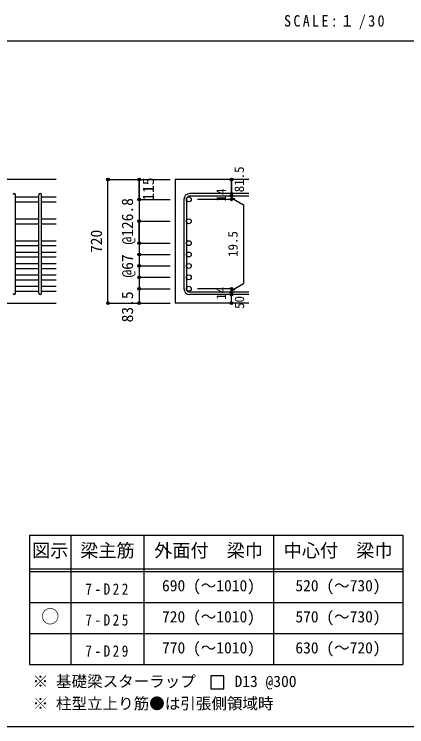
# Model space of a CAD drawing. Units: millimetres at full size, sheet at 1:30, with parts at other scales. Extents: x -5973 to 5954, y -4195 to 4201.
# Drawn here: x 1359 to 3633, y -4195 to -67 of the extents above; entities that cross this region are included whole.
import ezdxf
from ezdxf.enums import TextEntityAlignment as Align

# ---------------------------------------------------------------- set-up
doc = ezdxf.new("R2010")
doc.units = ezdxf.units.MM
doc.header["$LTSCALE"] = 30
doc.header["$PDMODE"] = 32
doc.header["$PDSIZE"] = 15
for name, color, linetype in [('0-1_躯体線', 2, 'Continuous'), ('0-5_基礎梁筋', 7, 'Continuous'), ('0-6_スタラップ筋', 7, 'Continuous'), ('0-D_寸法', 4, 'Continuous'), ('6-7_文字', 7, 'Continuous'), ('6-E_枠', 7, 'Continuous'), ('F-0_枠', 6, 'Continuous')]:
    doc.layers.add(name, color=color, linetype=linetype)
doc.styles.add('ＭＳ ゴシック', font='')
doc.styles.get('ＭＳ ゴシック').set_extended_font_data('MS Gothic')

msp = doc.modelspace()

# ---------------------------------------------------------------- linework, layer by layer
at = {"layer": '0-1_躯体線'}
for p, q in [((1602.44, -1024.89), (-97.56, -1024.89)), ((2717.44, -1024.89), (2292.44, -1024.89)), ((2292.44, -1024.89), (2292.44, -1740.89)), ((1202.44, -1740.89), (1602.44, -1740.89)), ((2717.44, -1740.89), (2292.44, -1740.89))]:
    msp.add_line(p, q, dxfattribs=at)
at = {"layer": '0-5_基礎梁筋'}
for p, q in [((1366.44, -1125.82), (1502.44, -1125.82)), ((1366.44, -1153.82), (1502.44, -1153.82)), ((1516.44, -1125.82), (1602.44, -1125.82)), ((1516.44, -1153.82), (1602.44, -1153.82)), ((1366.44, -1252.61), (1502.44, -1252.61)), ((1516.44, -1252.61), (1602.44, -1252.61)), ((1366.44, -1280.61), (1502.44, -1280.61)), ((1516.44, -1280.61), (1602.44, -1280.61)), ((1366.44, -1379.39), (1502.44, -1379.39)), ((1516.44, -1379.39), (1602.44, -1379.39)), ((1366.44, -1407.39), (1502.44, -1407.39)), ((1516.44, -1407.39), (1602.44, -1407.39)), ((1366.44, -1445.39), (1502.44, -1445.39)), ((1366.44, -1473.39), (1502.44, -1473.39)), ((1516.44, -1445.39), (1602.44, -1445.39)), ((1516.44, -1473.39), (1602.44, -1473.39)), ((1366.44, -1511.39), (1502.44, -1511.39)), ((1516.44, -1511.39), (1602.44, -1511.39)), ((1366.44, -1539.39), (1502.44, -1539.39)), ((1516.44, -1539.39), (1602.44, -1539.39)), ((1366.44, -1577.39), (1502.44, -1577.39)), ((1366.44, -1605.39), (1502.44, -1605.39)), ((1516.44, -1577.39), (1602.44, -1577.39)), ((1516.44, -1605.39), (1602.44, -1605.39)), ((1366.44, -1643.39), (1502.44, -1643.39)), ((1516.44, -1643.39), (1602.44, -1643.39)), ((1366.44, -1671.39), (1502.44, -1671.39)), ((1516.44, -1671.39), (1602.44, -1671.39))]:
    msp.add_line(p, q, dxfattribs=at)
at = {"layer": '0-5_基礎梁筋', "color": 3}
for centre in [(2370.44, -1139.82), (2370.44, -1266.61), (2370.44, -1393.39), (2370.44, -1459.39), (2370.44, -1525.39), (2370.44, -1591.39), (2370.44, -1657.39)]:
    msp.add_circle(centre, 14, dxfattribs=at)
at = {"layer": '0-6_スタラップ筋'}
for p, q in [((1366.44, -1683.89), (1366.44, -1113.32)), ((1502.44, -1683.89), (1502.44, -1113.32)), ((1516.44, -1683.89), (1516.44, -1113.32)), ((2717.44, -1106.32), (2375.94, -1106.32)), ((2342.44, -1139.82), (2342.44, -1657.39)), ((2356.44, -1139.82), (2356.44, -1657.39)), ((2717.44, -1120.32), (2375.94, -1120.32)), ((2717.44, -1676.89), (2375.94, -1676.89)), ((2717.44, -1690.89), (2375.94, -1690.89))]:
    msp.add_line(p, q, dxfattribs=at)
for centre, radius, start, end in [((1359.44, -1113.32), 7, 0, 180), ((1509.44, -1113.32), 7, 0, 180), ((2375.94, -1139.82), 33.5, 90, 180), ((2375.94, -1139.82), 19.5, 90, 180), ((1359.44, -1683.89), 7, 180, 0), ((1509.44, -1683.89), 7, 180, 0), ((2375.94, -1657.39), 33.5, 180, 270), ((2375.94, -1657.39), 19.5, 180, 270)]:
    msp.add_arc(centre, radius, start, end, dxfattribs=at)
at = {"layer": '0-D_寸法'}
for p, q in [((1902.44, -1024.89), (2082.44, -1024.89)), ((1902.44, -1024.89), (2082.44, -1024.89)), ((1902.44, -1740.89), (1902.44, -1024.89)), ((2082.44, -1139.82), (2082.44, -1024.89)), ((2082.44, -1024.89), (2262.44, -1024.89)), ((2082.44, -1024.89), (2082.44, -1139.82)), ((2617.44, -1120.32), (2617.44, -1106.32)), ((2082.44, -1139.82), (2262.44, -1139.82)), ((2082.44, -1139.82), (2262.44, -1139.82)), ((2082.44, -1139.82), (2082.44, -1329.11)), ((2082.44, -1139.82), (2082.44, -1404.89)), ((2082.44, -1139.82), (2082.44, -1617.36)), ((2617.44, -1139.82), (2421.35, -1139.82)), ((2617.44, -1120.32), (2617.44, -1139.82)), ((2617.44, -1130.07), (2636.76, -1135.25)), ((2617.44, -1130.07), (2687.5, -1170.52)), ((2687.5, -1170.52), (2687.5, -1626.7)), ((2082.44, -1266.61), (2262.44, -1266.61)), ((2082.44, -1393.39), (2082.44, -1266.61)), ((2082.44, -1329.11), (2082.44, -1657.39)), ((2082.44, -1393.39), (2262.44, -1393.39)), ((2082.44, -1459.39), (2262.44, -1459.39)), ((2082.44, -1525.39), (2262.44, -1525.39)), ((2082.44, -1591.39), (2262.44, -1591.39)), ((2617.44, -1667.14), (2687.5, -1626.7)), ((2082.44, -1657.39), (2262.44, -1657.39)), ((2617.44, -1657.39), (2421.35, -1657.39)), ((2617.44, -1676.89), (2617.44, -1657.39)), ((2617.44, -1667.14), (2636.76, -1661.97)), ((2617.44, -1690.89), (2617.44, -1676.89)), ((2617.44, -1740.89), (2617.44, -1690.89)), ((1902.44, -1740.89), (2082.44, -1740.89)), ((2082.44, -1740.89), (2262.44, -1740.89))]:
    msp.add_line(p, q, dxfattribs=at)
for points in [[(2617.44, -1024.89), (2617.44, -1106.32), (2617.44, -1024.89)], [(2082.44, -1617.36), (2082.44, -1657.39), (2082.44, -1740.89)]]:
    msp.add_lwpolyline(points, dxfattribs=at)
for centre, radius in [((1902.44, -1024.89), 8), ((1902.44, -1024.89), 7.2), ((1902.44, -1024.89), 6.4), ((1902.44, -1024.89), 5.6), ((1902.44, -1024.89), 4.8), ((1902.44, -1024.89), 4), ((1902.44, -1024.89), 3.2), ((1902.44, -1024.89), 2.4), ((1902.44, -1024.89), 1.6), ((1902.44, -1024.89), 0.8), ((2082.44, -1024.89), 8), ((2082.44, -1024.89), 7.2), ((2082.44, -1024.89), 6.4), ((2082.44, -1024.89), 5.6), ((2082.44, -1024.89), 4.8), ((2082.44, -1024.89), 4), ((2082.44, -1024.89), 3.2), ((2082.44, -1024.89), 2.4), ((2082.44, -1024.89), 1.6), ((2082.44, -1024.89), 0.8), ((2617.44, -1024.89), 4), ((2617.44, -1024.89), 3.6), ((2617.44, -1024.89), 3.2), ((2617.44, -1024.89), 2.8), ((2617.44, -1024.89), 2.4), ((2617.44, -1024.89), 2), ((2617.44, -1024.89), 1.6), ((2617.44, -1024.89), 1.2), ((2617.44, -1024.89), 0.8), ((2617.44, -1024.89), 0.4), ((2617.44, -1106.32), 4), ((2617.44, -1106.32), 3.6), ((2617.44, -1106.32), 3.2), ((2617.44, -1106.32), 2.8), ((2617.44, -1106.32), 2.4), ((2617.44, -1106.32), 2), ((2617.44, -1106.32), 1.6), ((2617.44, -1106.32), 1.2), ((2617.44, -1106.32), 0.8), ((2617.44, -1106.32), 0.4), ((2082.44, -1139.82), 8), ((2082.44, -1139.82), 7.2), ((2082.44, -1139.82), 6.4), ((2082.44, -1139.82), 5.6), ((2082.44, -1139.82), 4.8), ((2082.44, -1139.82), 4), ((2082.44, -1139.82), 3.2), ((2082.44, -1139.82), 2.4), ((2082.44, -1139.82), 1.6), ((2082.44, -1139.82), 0.8), ((2617.44, -1120.32), 4), ((2617.44, -1139.82), 4), ((2617.44, -1120.32), 3.6), ((2617.44, -1139.82), 3.6), ((2617.44, -1120.32), 3.2), ((2617.44, -1139.82), 3.2), ((2617.44, -1120.32), 2.8), ((2617.44, -1139.82), 2.8), ((2617.44, -1120.32), 2.4), ((2617.44, -1139.82), 2.4), ((2617.44, -1120.32), 2), ((2617.44, -1139.82), 2), ((2617.44, -1120.32), 1.6), ((2617.44, -1139.82), 1.6), ((2617.44, -1120.32), 1.2), ((2617.44, -1139.82), 1.2), ((2617.44, -1120.32), 0.8), ((2617.44, -1139.82), 0.8), ((2617.44, -1120.32), 0.4), ((2617.44, -1139.82), 0.4), ((2082.44, -1266.61), 8), ((2082.44, -1266.61), 7.2), ((2082.44, -1266.61), 6.4), ((2082.44, -1266.61), 5.6), ((2082.44, -1266.61), 4.8), ((2082.44, -1266.61), 4), ((2082.44, -1266.61), 3.2), ((2082.44, -1266.61), 2.4), ((2082.44, -1266.61), 1.6), ((2082.44, -1266.61), 0.8), ((2082.44, -1393.39), 8), ((2082.44, -1393.39), 7.2), ((2082.44, -1393.39), 6.4), ((2082.44, -1393.39), 5.6), ((2082.44, -1393.39), 4.8), ((2082.44, -1393.39), 4), ((2082.44, -1393.39), 3.2), ((2082.44, -1393.39), 2.4), ((2082.44, -1393.39), 1.6), ((2082.44, -1393.39), 0.8), ((2082.44, -1459.39), 8), ((2082.44, -1459.39), 7.2), ((2082.44, -1459.39), 6.4), ((2082.44, -1459.39), 5.6), ((2082.44, -1459.39), 4.8), ((2082.44, -1459.39), 4), ((2082.44, -1459.39), 3.2), ((2082.44, -1459.39), 2.4), ((2082.44, -1459.39), 1.6), ((2082.44, -1459.39), 0.8), ((2082.44, -1525.39), 8), ((2082.44, -1525.39), 7.2), ((2082.44, -1525.39), 6.4), ((2082.44, -1525.39), 5.6), ((2082.44, -1525.39), 4.8), ((2082.44, -1525.39), 4), ((2082.44, -1525.39), 3.2), ((2082.44, -1525.39), 2.4), ((2082.44, -1525.39), 1.6), ((2082.44, -1525.39), 0.8), ((2082.44, -1591.39), 8), ((2082.44, -1591.39), 7.2), ((2082.44, -1591.39), 6.4), ((2082.44, -1591.39), 5.6), ((2082.44, -1591.39), 4.8), ((2082.44, -1591.39), 4), ((2082.44, -1591.39), 3.2), ((2082.44, -1591.39), 2.4), ((2082.44, -1591.39), 1.6), ((2082.44, -1591.39), 0.8), ((2082.44, -1657.39), 8), ((2082.44, -1657.39), 7.2), ((2082.44, -1657.39), 6.4), ((2082.44, -1657.39), 5.6), ((2082.44, -1657.39), 4.8), ((2082.44, -1657.39), 4), ((2082.44, -1657.39), 3.2), ((2082.44, -1657.39), 2.4), ((2082.44, -1657.39), 1.6), ((2082.44, -1657.39), 0.8), ((2617.44, -1657.39), 4), ((2617.44, -1676.89), 4), ((2617.44, -1690.89), 4), ((2617.44, -1657.39), 3.6), ((2617.44, -1676.89), 3.6), ((2617.44, -1690.89), 3.6), ((2617.44, -1657.39), 3.2), ((2617.44, -1676.89), 3.2), ((2617.44, -1690.89), 3.2), ((2617.44, -1657.39), 2.8), ((2617.44, -1676.89), 2.8), ((2617.44, -1690.89), 2.8), ((2617.44, -1657.39), 2.4), ((2617.44, -1676.89), 2.4), ((2617.44, -1690.89), 2.4), ((2617.44, -1657.39), 2), ((2617.44, -1676.89), 2), ((2617.44, -1690.89), 2), ((2617.44, -1657.39), 1.6), ((2617.44, -1676.89), 1.6), ((2617.44, -1690.89), 1.6), ((2617.44, -1657.39), 1.2), ((2617.44, -1676.89), 1.2), ((2617.44, -1690.89), 1.2), ((2617.44, -1657.39), 0.8), ((2617.44, -1676.89), 0.8), ((2617.44, -1690.89), 0.8), ((2617.44, -1657.39), 0.4), ((2617.44, -1676.89), 0.4), ((2617.44, -1690.89), 0.4), ((1902.44, -1740.89), 7.2), ((2082.44, -1740.89), 7.2), ((1902.44, -1740.89), 6.4), ((1902.44, -1740.89), 5.6), ((1902.44, -1740.89), 4.8), ((1902.44, -1740.89), 4), ((1902.44, -1740.89), 3.2), ((1902.44, -1740.89), 2.4), ((1902.44, -1740.89), 1.6), ((1902.44, -1740.89), 0.8), ((2082.44, -1740.89), 6.4), ((2082.44, -1740.89), 5.6), ((2082.44, -1740.89), 4.8), ((2082.44, -1740.89), 4), ((2082.44, -1740.89), 3.2), ((2082.44, -1740.89), 2.4), ((2082.44, -1740.89), 1.6), ((2082.44, -1740.89), 0.8), ((2617.44, -1740.89), 4), ((2617.44, -1740.89), 3.6), ((2617.44, -1740.89), 3.2), ((2617.44, -1740.89), 2.8), ((2617.44, -1740.89), 2.4), ((2617.44, -1740.89), 2), ((2617.44, -1740.89), 1.6), ((2617.44, -1740.89), 1.2), ((2617.44, -1740.89), 0.8), ((2617.44, -1740.89), 0.4)]:
    msp.add_circle(centre, radius, dxfattribs=at)
at = {"layer": '0-D_寸法', "color": 7}
for p in [(1902.44, -1024.89), (2082.44, -1024.89), (2617.44, -1024.89), (2617.44, -1106.32), (2617.44, -1120.32), (2082.44, -1139.82), (2617.44, -1139.82), (2082.44, -1266.61), (2082.44, -1393.39), (2082.44, -1459.39), (2082.44, -1525.39), (2082.44, -1591.39), (2082.44, -1657.39), (2617.44, -1657.39), (2617.44, -1657.39), (2617.44, -1676.89), (2617.44, -1690.89), (1902.44, -1740.89), (2082.44, -1740.89), (2617.44, -1740.89)]:
    msp.add_point(p, dxfattribs=at)
at = {"layer": '6-7_文字'}
msp.add_lwpolyline([(2497.82, -3975.07), (2572.82, -3975.07), (2572.82, -3900.07), (2497.82, -3900.07)], close=True, dxfattribs=at)
at = {"layer": '6-E_枠', "color": 3}
for p, q in [((1447.71, -3085.43), (1447.71, -3835.43)), ((1447.71, -3085.43), (3610.24, -3085.43)), ((3610.24, -3085.43), (3610.24, -3835.43)), ((1447.71, -3835.43), (3610.24, -3835.43))]:
    msp.add_line(p, q, dxfattribs=at)
at = {"layer": '6-E_枠'}
for p, q in [((1687.71, -3085.43), (1687.71, -3835.43)), ((2110.24, -3085.43), (2110.24, -3835.43)), ((2860.24, -3085.43), (2860.24, -3835.43)), ((1447.71, -3280.43), (3610.24, -3280.43)), ((1447.71, -3295.43), (3610.24, -3295.43)), ((1447.71, -3475.43), (3610.24, -3475.43)), ((1447.71, -3655.43), (3610.24, -3655.43))]:
    msp.add_line(p, q, dxfattribs=at)
at = {"layer": 'F-0_枠', "color": 2}
msp.add_line((-5972.88, -222.05), (3723.6, -222.05), dxfattribs=at)
at = {"layer": 'F-0_枠'}
msp.add_line((5954.1, -4195.24), (-5972.88, -4195.24), dxfattribs=at)

# ---------------------------------------------------------------- texts
at = {"layer": '0-D_寸法', "style": 'ＭＳ ゴシック'}
for s, height, p in [('81.5', 54.99, (2706.33, -1098.49)), ('115', 65.98, (2188.54, -1147.45)), ('14', 54.99, (2602.21, -1151.76)), ('@126.8', 65.98, (2067.44, -1401.61)), ('720', 65.98, (1887.44, -1450.39)), ('19.5', 54.99, (2669.83, -1473.28)), ('@67', 65.98, (2067.44, -1592.89)), ('14', 54.99, (2602.18, -1721.57)), ('83.5', 65.98, (2067.44, -1852.39)), ('50', 54.99, (2707.44, -1774.39))]:
    msp.add_text(s, height=height, rotation=90, dxfattribs=at).set_placement(p, align=Align.BOTTOM_LEFT)
at = {"layer": '6-7_文字', "color": 2, "style": 'ＭＳ ゴシック'}
for s, p in [('図示', (1462.71, -3235.43)), ('梁主筋', (1741.48, -3235.43)), ('外面付\u3000梁巾', (2170.24, -3235.43)), ('中心付\u3000梁巾', (2920.24, -3235.43)), ('○', (1515.21, -3617.93))]:
    msp.add_text(s, height=76.98, dxfattribs=at).set_placement(p, align=Align.BOTTOM_LEFT)
at = {"layer": '6-7_文字', "style": 'ＭＳ ゴシック'}
for s, p in [('690 (～1010)', (2215.24, -3430.43)), ('520 (～730)', (2987.74, -3430.43)), ('720 (～1010)', (2215.24, -3610.43)), ('570 (～730)', (2987.74, -3610.43)), ('770 (～1010)', (2215.24, -3790.43)), ('630 (～720)', (2987.74, -3790.43)), ('※ 基礎梁スターラップ     D13 @300', (1466.27, -3985.01)), ('※ 柱型立上り筋●は引張側領域時', (1466.27, -4113.51))]:
    msp.add_text(s, height=65.98, dxfattribs=at).set_placement(p, align=Align.BOTTOM_LEFT)
at = {"layer": '6-7_文字', "color": 2, "insert": (2922.26, -154.55), "char_height": 65.98, "attachment_point": 7, "style": 'ＭＳ ゴシック'}
msp.add_mtext('\\T1.34;\\W0.9;SCALE:１/30', dxfattribs=at)
at = {"layer": '6-7_文字', "char_height": 65.98, "attachment_point": 7, "style": 'ＭＳ ゴシック'}
for s, insert in [('\\T1.38;\\W0.85;7-D22', (1771.48, -3430.43)), ('\\T1.38;\\W0.85;7-D25', (1771.48, -3610.43)), ('\\T1.38;\\W0.85;7-D29', (1771.48, -3790.43))]:
    msp.add_mtext(s, dxfattribs=dict(at, insert=insert))

doc.saveas('drawing.dxf')
